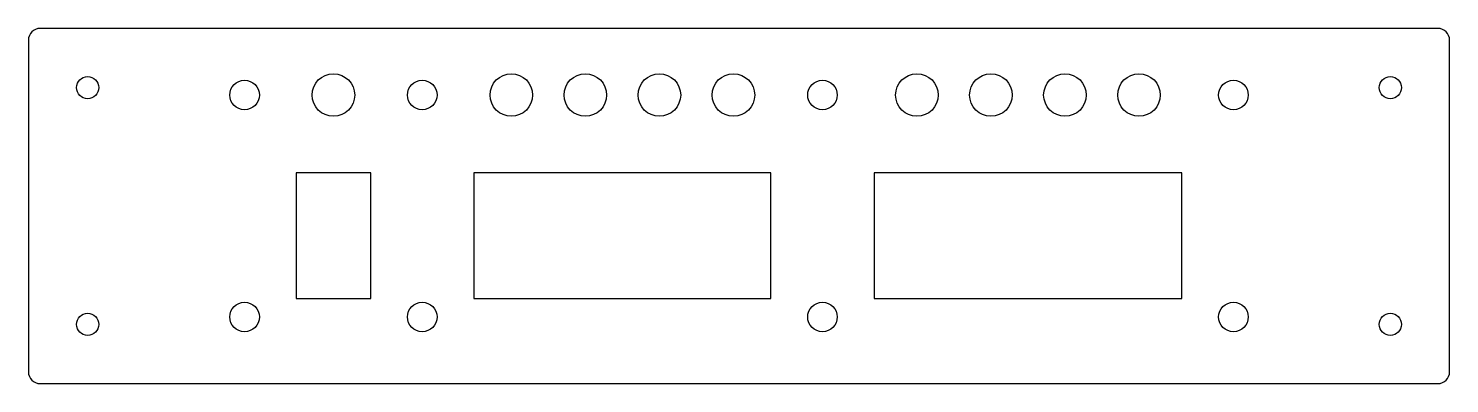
# Model space of a CAD drawing. Header units: millimetres. Extents: x 0 to 305, y 0 to 76.
import ezdxf

# ---------------------------------------------------------------- set-up
doc = ezdxf.new("R2010")
doc.units = ezdxf.units.MM
doc.layers.add('Unfold_Sketch', color=7, linetype='CONTINUOUS')

msp = doc.modelspace()

# ---------------------------------------------------------------- linework, layer by layer
at = {"layer": 'Unfold_Sketch'}
for p, q in [((302.26, 76.2), (2.54, 76.2)), ((0, 73.66), (0, 2.54)), ((304.8, 2.54), (304.8, 73.66)), ((73.406, 45.24375), (57.404, 45.24375)), ((57.404, 45.24375), (57.404, 18.25625)), ((73.406, 18.25625), (73.406, 45.24375)), ((95.504, 45.24375), (95.504, 18.25625)), ((159.258, 45.24375), (95.504, 45.24375)), ((159.258, 18.25625), (159.258, 45.24375)), ((181.356, 45.24375), (181.356, 18.25625)), ((247.396, 45.24375), (181.356, 45.24375)), ((247.396, 18.25625), (247.396, 45.24375)), ((57.404, 18.25625), (73.406, 18.25625)), ((95.504, 18.25625), (159.258, 18.25625)), ((181.356, 18.25625), (247.396, 18.25625)), ((2.54, 0), (302.26, 0))]:
    msp.add_line(p, q, dxfattribs=at)
for centre, radius in [((12.7, 63.5), 2.38125), ((46.355, 61.9125), 3.175), ((65.405, 61.9125), 4.572), ((84.455, 61.9125), 3.175), ((103.5685, 61.9125), 4.572), ((119.4435, 61.9125), 4.572), ((135.3185, 61.9125), 4.572), ((151.1935, 61.9125), 4.572), ((170.307, 61.9125), 3.175), ((190.5635, 61.9125), 4.572), ((206.4385, 61.9125), 4.572), ((222.3135, 61.9125), 4.572), ((238.1885, 61.9125), 4.572), ((258.445, 61.9125), 3.175), ((292.1, 63.5), 2.38125), ((46.355, 14.2875), 3.175), ((84.455, 14.2875), 3.175), ((170.307, 14.2875), 3.175), ((258.445, 14.2875), 3.175), ((12.7, 12.7), 2.38125), ((292.1, 12.7), 2.38125)]:
    msp.add_circle(centre, radius, dxfattribs=at)
for centre, start, end in [((2.54, 73.66), 90, -180), ((302.26, 73.66), 0, 90), ((2.54, 2.54), 180, -90), ((302.26, 2.54), -90, 0)]:
    msp.add_arc(centre, 2.54, start, end, dxfattribs=at)

doc.saveas('drawing.dxf')
